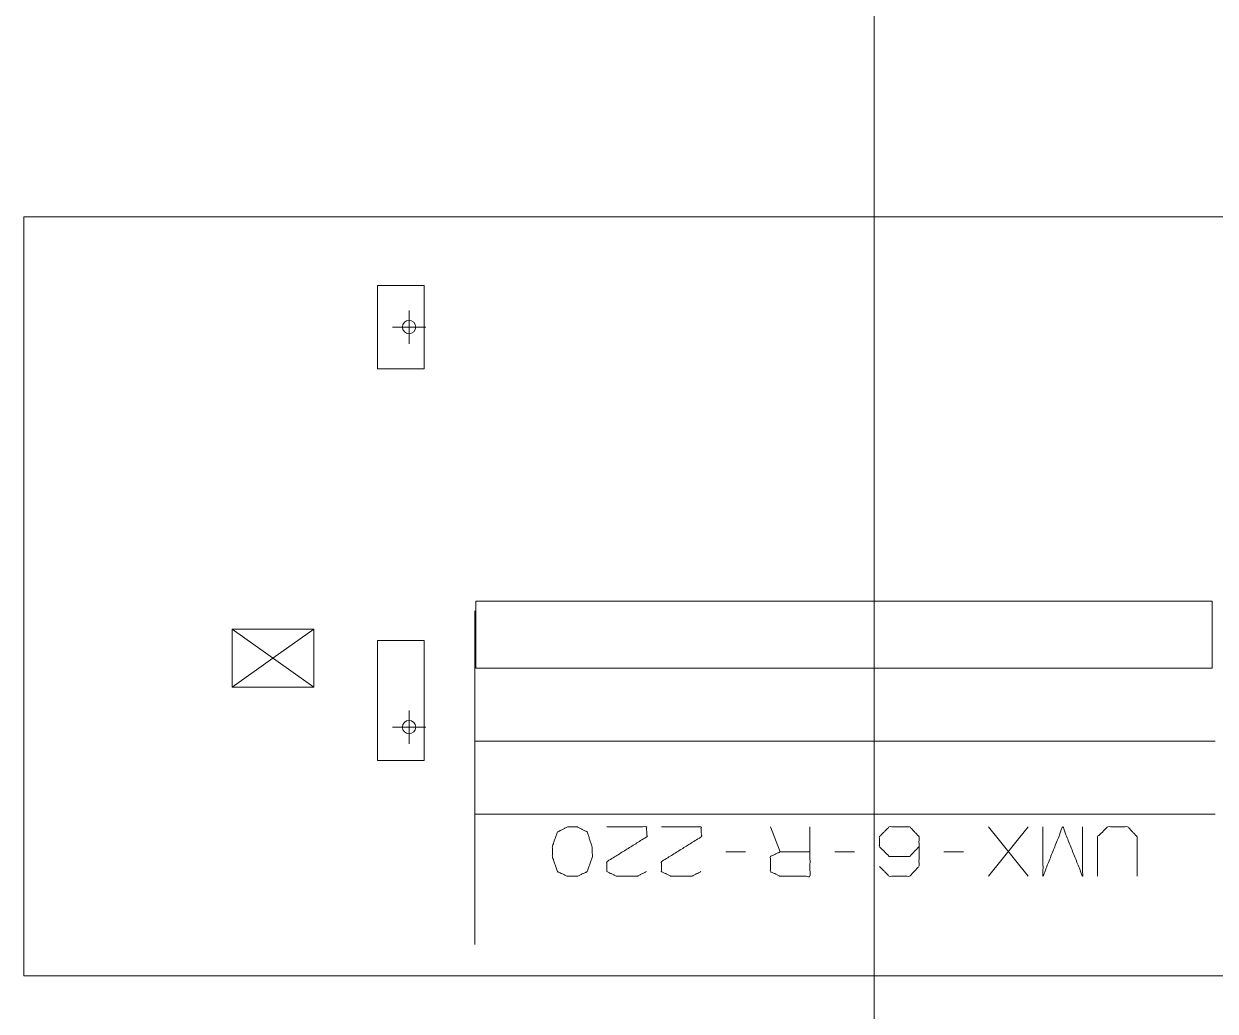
# Model space of a CAD drawing. Header units: millimetres. Extents: x 3056 to 110866, y 16649 to 58349.
# Drawn here: x 93506 to 97078, y 21367 to 24326 of the extents above; entities that cross this region are included whole.
import ezdxf

# ---------------------------------------------------------------- set-up
doc = ezdxf.new("R2010")
doc.units = ezdxf.units.MM
doc.layers.add('1', color=7, linetype='Continuous', true_color=0xffffff)

msp = doc.modelspace()

# ---------------------------------------------------------------- linework, layer by layer
at = {"layer": '1', "color": 143, "linetype": 'Continuous', "lineweight": 13}
msp.add_line((96056.5, 54873.3), (96056.5, 17870.4), dxfattribs=at)
at = {"layer": '1', "color": 80, "linetype": 'Continuous', "lineweight": 13}
for p, q in [((93506.5, 21473.3), (93506.5, 23747.3)), ((93506.5, 21473.3), (93506.5, 23747.3)), ((93506.5, 23747.3), (99133.5, 23747.3)), ((93506.5, 23747.3), (99133.5, 23747.3)), ((94707, 23542.3), (94567, 23542.3)), ((94567, 23542.3), (94567, 23292.3)), ((94707, 23292.3), (94707, 23542.3)), ((94661.5, 23367.3), (94661.5, 23467.3)), ((94711.5, 23417.3), (94611.5, 23417.3)), ((94567, 23292.3), (94707, 23292.3)), ((94861.5, 22395.3), (94861.5, 22595.3)), ((94861.5, 22595.3), (97069.5, 22595.3)), ((97069.5, 22595.3), (97069.5, 22395.3)), ((94131.5, 22512.3), (94375.5, 22338.3)), ((94131.5, 22512.3), (94375.5, 22512.3)), ((94131.5, 22338.3), (94131.5, 22512.3)), ((94375.5, 22512.3), (94253.5, 22425.3)), ((94375.5, 22512.3), (94375.5, 22338.3)), ((94567, 22478.3), (94567, 22118.3)), ((94707, 22478.3), (94567, 22478.3)), ((94707, 22118.3), (94707, 22478.3)), ((94131.5, 22338.3), (94253.5, 22425.3)), ((97069.5, 22395.3), (94861.5, 22395.3)), ((94375.5, 22338.3), (94131.5, 22338.3)), ((94661.5, 22168.3), (94661.5, 22268.3)), ((94711.5, 22218.3), (94611.5, 22218.3)), ((97078.5, 22176.2), (94858.5, 22176.2)), ((94567, 22118.3), (94707, 22118.3)), ((94858.5, 21957.1), (97078.5, 21957.1)), ((95744.9, 21919.6), (95774.6, 21844.6)), ((96517.4, 21919.6), (96398.6, 21771.2)), ((96398.6, 21919.6), (96517.4, 21771.2)), ((95611.1, 21844.6), (95670.5, 21844.6)), ((95938, 21844.6), (95997.4, 21844.6)), ((96264.9, 21844.6), (96324.2, 21844.6)), ((99133.5, 21473.3), (93506.5, 21473.3)), ((99133.5, 21473.3), (93506.5, 21473.3))]:
    msp.add_line(p, q, dxfattribs=at)
for centre in [(94661.5, 23417.3), (94661.5, 22218.3)]:
    msp.add_circle(centre, 20, dxfattribs=at)
for points, knots in [([(94858.5, 22566.6), (94858.5, 22566.5), (94858.5, 22566.2), (94858.5, 22566), (94858.5, 22565.3), (94858.5, 22564.5), (94858.5, 22563.5), (94858.5, 22562.2), (94858.5, 22560.8), (94858.5, 22559.1), (94858.5, 22557.3), (94858.5, 22555.2), (94858.5, 22552.9), (94858.5, 22550.5), (94858.5, 22547.8), (94858.5, 22544.9), (94858.5, 22541.8), (94858.5, 22538.6), (94858.5, 22536.9), (94858.5, 22533.3), (94858.5, 22529.6), (94858.5, 22525.6), (94858.5, 22521.5), (94858.5, 22517.1), (94858.5, 22512.6), (94858.5, 22507.9), (94858.5, 22503), (94858.5, 22498), (94858.5, 22492.7), (94858.5, 22487.3), (94858.5, 22481.7), (94858.5, 22475.9), (94858.5, 22472.9), (94858.5, 22466.9), (94858.5, 22460.7), (94858.5, 22454.3), (94858.5, 22447.8), (94858.5, 22441.1), (94858.5, 22434.3), (94858.5, 22427.3), (94858.5, 22423.8), (94858.5, 22416.6), (94858.5, 22409.2), (94858.5, 22405.5), (94858.5, 22397.9), (94858.5, 22390.2), (94858.5, 22382.3), (94858.5, 22374.4), (94858.5, 22366.3), (94858.5, 22358), (94858.5, 22349.7), (94858.5, 22341.2), (94858.5, 22332.6), (94858.5, 22324), (94858.5, 22315.2), (94858.5, 22306.3), (94858.5, 22297.3), (94858.5, 22288.2), (94858.5, 22279), (94858.5, 22269.7), (94858.5, 22260.3), (94858.5, 22250.9), (94858.5, 22241.4), (94858.5, 22236.6), (94858.5, 22227), (94858.5, 22222.1), (94858.5, 22212.4), (94858.5, 22202.6), (94858.5, 22192.8), (94858.5, 22182.9), (94858.5, 22172.9), (94858.5, 22162.9), (94858.5, 22152.9), (94858.5, 22142.8), (94858.5, 22132.8), (94858.5, 22122.6), (94858.5, 22112.5), (94858.5, 22102.3), (94858.5, 22092.1), (94858.5, 22081.9), (94858.5, 22071.7), (94858.5, 22066.6)], [0, 0, 0.000212, 0.000836, 0.001355, 0.002603, 0.004265, 0.006339, 0.008832, 0.011737, 0.015049, 0.018775, 0.022908, 0.027448, 0.03239, 0.037735, 0.043481, 0.049625, 0.056166, 0.059536, 0.066664, 0.074184, 0.082084, 0.090371, 0.099033, 0.108071, 0.11748, 0.127259, 0.137398, 0.147896, 0.158749, 0.169952, 0.181498, 0.187446, 0.1995, 0.211894, 0.224609, 0.237653, 0.251009, 0.264678, 0.278653, 0.285717, 0.300142, 0.314858, 0.322362, 0.337501, 0.352916, 0.3686, 0.384549, 0.400752, 0.41721, 0.433905, 0.450838, 0.467999, 0.485377, 0.502971, 0.520778, 0.53878, 0.556973, 0.57535, 0.593908, 0.61263, 0.631516, 0.650555, 0.660112, 0.679368, 0.689057, 0.70851, 0.728083, 0.747768, 0.767559, 0.787445, 0.807421, 0.827476, 0.847603, 0.867793, 0.888039, 0.908333, 0.928663, 0.949026, 0.969406, 0.9898, 1, 1]), ([(94858.5, 22066.6), (94858.5, 22056.4), (94858.5, 22046.3), (94858.5, 22036.1), (94858.5, 22031), (94858.5, 22020.8), (94858.5, 22010.7), (94858.5, 22000.5), (94858.5, 21990.5), (94858.5, 21980.4), (94858.5, 21970.4), (94858.5, 21960.4), (94858.5, 21950.4), (94858.5, 21940.5), (94858.5, 21930.7), (94858.5, 21920.9), (94858.5, 21911.2), (94858.5, 21901.5), (94858.5, 21891.9), (94858.5, 21882.4), (94858.5, 21873), (94858.5, 21863.6), (94858.5, 21854.3), (94858.5, 21845.1), (94858.5, 21836), (94858.5, 21827), (94858.5, 21818.1), (94858.5, 21809.3), (94858.5, 21805), (94858.5, 21796.3), (94858.5, 21787.8), (94858.5, 21779.4), (94858.5, 21771.1), (94858.5, 21762.9), (94858.5, 21754.9), (94858.5, 21747), (94858.5, 21739.2), (94858.5, 21731.6), (94858.5, 21724.1), (94858.5, 21716.7), (94858.5, 21709.5), (94858.5, 21702.4), (94858.5, 21699), (94858.5, 21692.2), (94858.5, 21685.5), (94858.5, 21679), (94858.5, 21672.6), (94858.5, 21666.4), (94858.5, 21660.4), (94858.5, 21654.5), (94858.5, 21648.8), (94858.5, 21643.3), (94858.5, 21638), (94858.5, 21632.8), (94858.5, 21627.8), (94858.5, 21623), (94858.5, 21618.4), (94858.5, 21614), (94858.5, 21609.8), (94858.5, 21605.7), (94858.5, 21601.9), (94858.5, 21598.2), (94858.5, 21594.7), (94858.5, 21591.5), (94858.5, 21588.4), (94858.5, 21585.5), (94858.5, 21582.8), (94858.5, 21580.4), (94858.5, 21578.1), (94858.5, 21576), (94858.5, 21574.2), (94858.5, 21572.5), (94858.5, 21571.1), (94858.5, 21569.8), (94858.5, 21568.8), (94858.5, 21567.9), (94858.5, 21567.3), (94858.5, 21566.9), (94858.5, 21566.7), (94858.5, 21566.6)], [0, 0, 0.020397, 0.040788, 0.061161, 0.071334, 0.091665, 0.111959, 0.132205, 0.152395, 0.172522, 0.192577, 0.212553, 0.232442, 0.25223, 0.271915, 0.291489, 0.310939, 0.330262, 0.349446, 0.368483, 0.387369, 0.406094, 0.424649, 0.443027, 0.461223, 0.479225, 0.497026, 0.514624, 0.523368, 0.54064, 0.55769, 0.574504, 0.59108, 0.607413, 0.623489, 0.639309, 0.654861, 0.670141, 0.685143, 0.699859, 0.714284, 0.72841, 0.735324, 0.748992, 0.762351, 0.775392, 0.788111, 0.800501, 0.812558, 0.824277, 0.835651, 0.846682, 0.857358, 0.867676, 0.877635, 0.887226, 0.89645, 0.9053, 0.913775, 0.921868, 0.929578, 0.936902, 0.943834, 0.950375, 0.956521, 0.962268, 0.967615, 0.972557, 0.977098, 0.98123, 0.984953, 0.988268, 0.991171, 0.993661, 0.995738, 0.997402, 0.998648, 0.999481, 0.999897, 1, 1]), ([(95136.4, 21919.6), (95106.8, 21904), (95091.1, 21860.2), (95091.1, 21830.5), (95106.8, 21785.2), (95136.4, 21771.2), (95166.1, 21771.2), (95195.8, 21785.2), (95211.4, 21830.5), (95209.9, 21860.2), (95195.8, 21904), (95166.1, 21919.6), (95136.4, 21919.6)], [0, 0, 0.07627, 0.18189, 0.249384, 0.358358, 0.433039, 0.50053, 0.57521, 0.684177, 0.751763, 0.856239, 0.932509, 1, 1]), ([(95373.3, 21785.2), (95345.2, 21771.2), (95284.3, 21771.2), (95254.6, 21785.2), (95254.6, 21814.9), (95374.9, 21889.9), (95373.3, 21919.6), (95254.6, 21919.6)], [0, 0, 0.070644, 0.20753, 0.281316, 0.348003, 0.666465, 0.733243, 1, 1]), ([(95536.8, 21785.2), (95508.6, 21771.2), (95447.7, 21771.2), (95418, 21785.2), (95418, 21814.9), (95538.3, 21889.9), (95536.8, 21919.6), (95418, 21919.6)], [0, 0, 0.070644, 0.20753, 0.281316, 0.348003, 0.666465, 0.733243, 1, 1]), ([(95863.6, 21919.6), (95863.6, 21771.2), (95774.6, 21771.2), (95744.9, 21785.2), (95744.9, 21830.5), (95774.6, 21844.6), (95863.6, 21844.6)], [0, 0, 0.339236, 0.542769, 0.61784, 0.721396, 0.796467, 1, 1]), ([(96190.5, 21860.2), (96162.4, 21830.5), (96101.4, 21830.5), (96071.8, 21860.2), (96071.8, 21889.9), (96101.4, 21919.6), (96162.4, 21919.6), (96190.5, 21889.9), (96190.5, 21800.8), (96162.4, 21771.2), (96101.4, 21771.2), (96071.8, 21800.8)], [0, 0, 0.074322, 0.185081, 0.261388, 0.315347, 0.391654, 0.502414, 0.576736, 0.738612, 0.812933, 0.923693, 1, 1]), ([(96680.8, 21919.6), (96680.8, 21771.2), (96621.4, 21919.6), (96562.1, 21771.2), (96562.1, 21919.6)], [0, 0, 0.240727, 0.499997, 0.759273, 1, 1]), ([(96844.3, 21771.2), (96844.3, 21889.9), (96816.1, 21919.6), (96756.8, 21919.6), (96725.5, 21889.9), (96725.5, 21771.2)], [0, 0, 0.311781, 0.419161, 0.575045, 0.688219, 1, 1])]:
    msp.add_open_spline(points, degree=1, knots=knots, dxfattribs=at)

doc.saveas('drawing.dxf')
